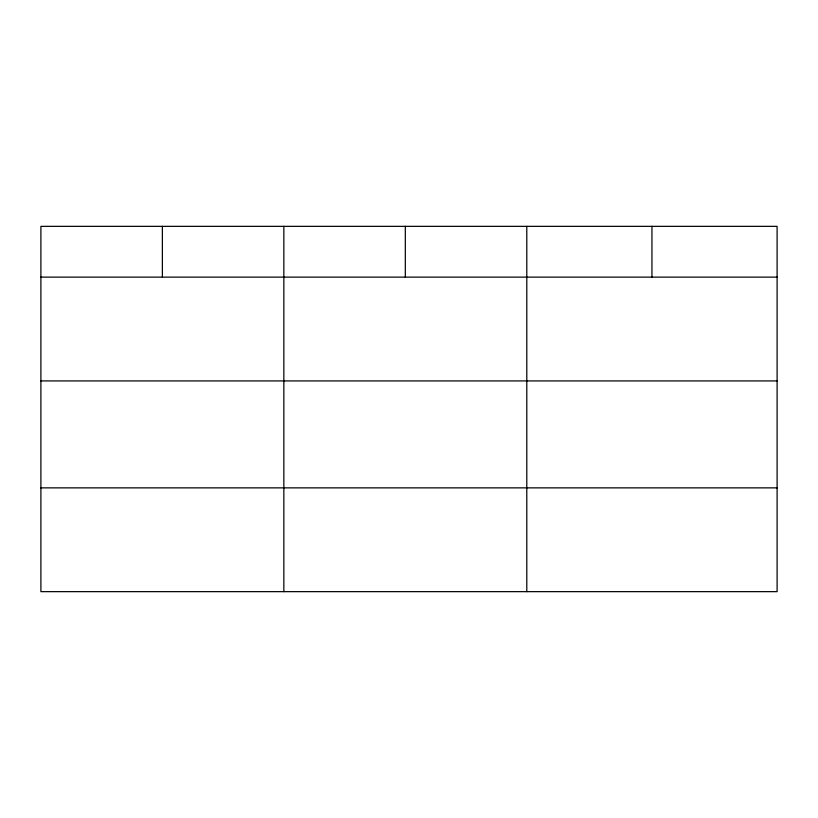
<?xml version="1.0" encoding="UTF-8"?>
<svg xmlns="http://www.w3.org/2000/svg" width="818" height="818" viewBox="0 0 818 818"><rect width="100%" height="100%" fill="white"/><g stroke="black" fill="none" stroke-linecap="round" stroke-linejoin="round"><path stroke-width="1.23" d="M777.1 380.922L777.1 226.351L40.9 226.351L40.9 591.649L777.1 591.649L777.1 380.922L40.9 380.922M40.9 277.128L777.1 277.128M40.9 487.865L777.1 487.865M651.946 226.351L651.946 277.128M526.792 226.351L526.792 591.649M405.319 226.351L405.319 277.128M283.846 226.351L283.846 591.649M162.373 226.351L162.373 277.128"/></g></svg>
